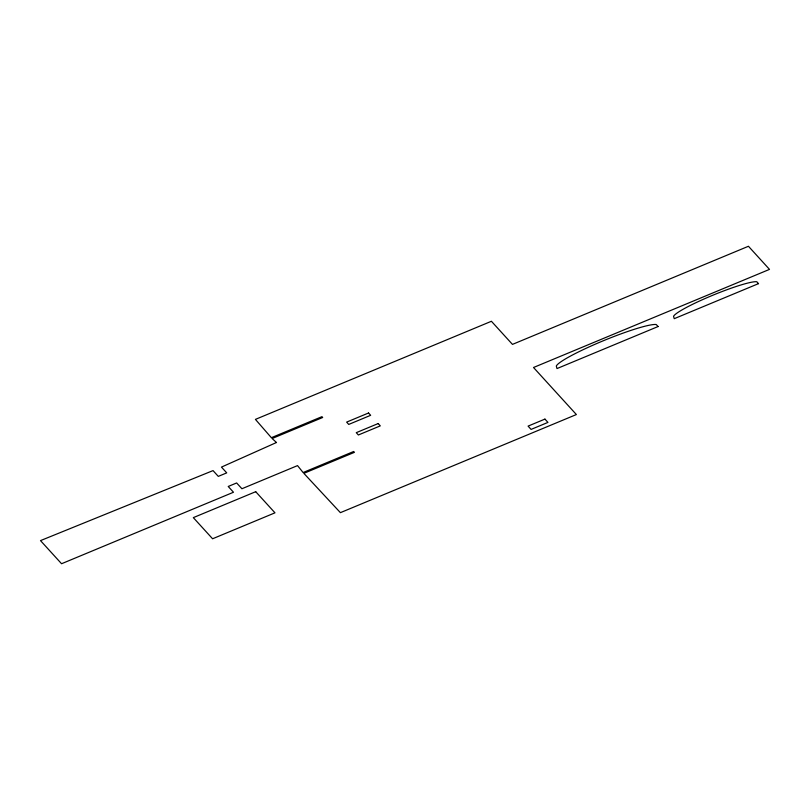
<?xml version="1.0" encoding="UTF-8"?>
<svg xmlns="http://www.w3.org/2000/svg" width="810" height="810" viewBox="0 0 810 810"><rect width="100%" height="100%" fill="white"/><g stroke="black" fill="none" stroke-linecap="round" stroke-linejoin="round"><path stroke-width="1.21" d="M276.483 442.503L221.464 467.097L226.729 472.878L218.295 476.381L213.03 470.6L40.5 540.614L61.56 563.73L233.482 492.247L228.218 486.466L236.652 482.962L241.917 488.744L297.533 465.608L303.102 472.534L353.666 451.504L354.426 452.334L303.851 473.354L340.402 512.659L576.386 414.548L533.517 367.497L769.5 269.386L748.44 246.27L512.467 344.392L491.407 321.276L255.423 419.388L271.37 437.694L321.934 416.674L322.684 417.494L272.119 438.524L276.483 442.503M368.55 412.999L346.639 422.111L348.745 424.42L370.656 415.307L368.55 412.999M378.179 423.559L356.268 432.672L358.374 434.98L380.285 425.878L378.179 423.559M255.717 491.69L193.327 517.63L212.584 538.771L274.975 512.831L255.717 491.69M758.514 283.642L674.234 318.684L673.555 316.356A45.674 5.255 -22.3 0 1 712.01 295.569A45.674 5.255 -22.3 0 1 756.803 281.738L758.514 283.642M658.125 326.521L556.996 368.57L556.308 366.059A54.807 6.298 -22.3 0 1 602.448 341.121A54.807 6.298 -22.3 0 1 656.201 324.526L658.125 326.521M544.938 419.104L528.079 426.111L531.087 429.411L547.945 422.405L544.938 419.104"/></g></svg>
